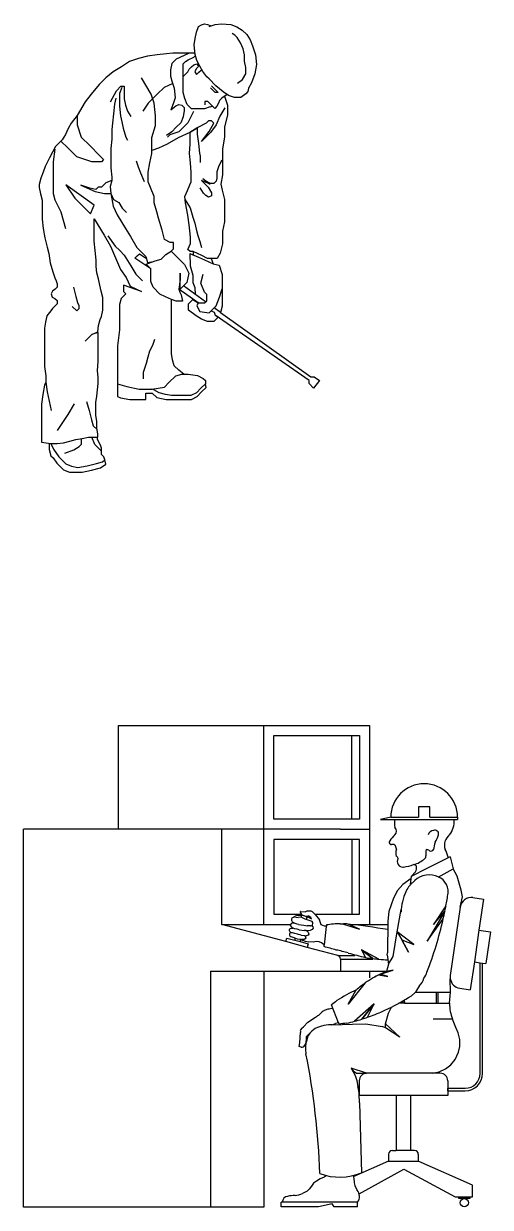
# Model space of a CAD drawing. Header units: millimetres. Extents: x 1863 to 12650, y 1010 to 8049.
# Drawn here: x 1998 to 3585, y 1010 to 5031 of the extents above; entities that cross this region are included whole.
import ezdxf

# ---------------------------------------------------------------- set-up
doc = ezdxf.new("R2010")
doc.units = ezdxf.units.MM

msp = doc.modelspace()

# ---------------------------------------------------------------- linework, layer by layer
at = {"color": 18, "true_color": 0x000000}
for p, q in [((2592.8, 5022.2), (2602.1, 5027.6)), ((2602.1, 5027.6), (2612.5, 5030.4)), ((2612.5, 5030.4), (2623.1, 5028.3)), ((2623.1, 5028.3), (2636, 5023.7)), ((2628.4, 5021.3), (2649, 5028)), ((2649, 5028), (2670.3, 5031.3)), ((2670.3, 5031.3), (2702.6, 5028.6)), ((2702.6, 5028.6), (2722.7, 5020.7)), ((2580.6, 4980.8), (2585.4, 5001.9)), ((2585.4, 5001.9), (2592.8, 5022.2)), ((2716.4, 4992.1), (2707.1, 4997.6)), ((2724.1, 4984.5), (2716.4, 4992.1)), ((2722.7, 5020.7), (2741.3, 5009.7)), ((2741.3, 5009.7), (2756.6, 4994.4)), ((2756.6, 4994.4), (2767.8, 4976)), ((2578.1, 4959.4), (2580.6, 4980.8)), ((2581.4, 4927.1), (2578.1, 4959.4)), ((2729.9, 4975.4), (2724.1, 4984.5)), ((2734.9, 4965.8), (2729.9, 4975.4)), ((2743.8, 4946.1), (2734.9, 4965.8)), ((2767.8, 4976), (2775.8, 4955.9)), ((2775.8, 4955.9), (2785.7, 4925.1)), ((2388.2, 4913.1), (2357.6, 4902.4)), ((2419.6, 4921.1), (2388.2, 4913.1)), ((2451.6, 4925.9), (2419.6, 4921.1)), ((2483.9, 4929), (2451.6, 4925.9)), ((2505.4, 4931.2), (2483.9, 4929)), ((2517.6, 4911.4), (2502.3, 4896.1)), ((2537.8, 4931.2), (2505.4, 4931.2)), ((2517.6, 4911.4), (2559.4, 4931.2)), ((2559.4, 4931.2), (2537.8, 4931.2)), ((2548.1, 4902.8), (2557.5, 4908)), ((2557.5, 4908), (2576.9, 4917.7)), ((2581, 4931.2), (2559.4, 4931.2)), ((2576.9, 4917.7), (2582.4, 4923.2)), ((2586.9, 4906.3), (2581.4, 4927.1)), ((2749, 4925.2), (2743.8, 4946.1)), ((2749, 4903.6), (2749, 4925.2)), ((2785.7, 4925.1), (2789.6, 4892.9)), ((2302.8, 4867.8), (2277.3, 4847.8)), ((2330.2, 4885.1), (2302.8, 4867.8)), ((2357.6, 4902.4), (2330.2, 4885.1)), ((2502.3, 4896.1), (2497.5, 4875)), ((2497.5, 4875), (2497.5, 4853.4)), ((2540.5, 4895.1), (2548.1, 4902.8)), ((2540.5, 4884.3), (2540.5, 4895.1)), ((2540.5, 4873.5), (2540.5, 4884.3)), ((2540.5, 4851.9), (2540.5, 4873.5)), ((2540.5, 4851.9), (2555.7, 4867.2)), ((2555.7, 4867.2), (2561.2, 4876.5)), ((2561.2, 4876.5), (2568.8, 4884.2)), ((2568.8, 4884.2), (2576.4, 4891.8)), ((2576.4, 4891.8), (2586.9, 4894.4)), ((2585, 4877.7), (2580.4, 4867.9)), ((2580.4, 4867.9), (2585.8, 4858.5)), ((2592.6, 4885.3), (2585, 4877.7)), ((2596.4, 4886.9), (2586.9, 4906.3)), ((2586.9, 4894.4), (2592.6, 4885.3)), ((2593.5, 4866.2), (2601.1, 4873.8)), ((2607.7, 4868.4), (2596.4, 4886.9)), ((2601.1, 4873.8), (2604.4, 4873.8)), ((2620.6, 4851.1), (2607.7, 4868.4)), ((2752.8, 4882.3), (2749, 4903.6)), ((2752.8, 4860.7), (2752.8, 4882.3)), ((2789.6, 4892.9), (2784.1, 4861)), ((2277.3, 4847.8), (2254.4, 4824.8)), ((2431.8, 4791.9), (2398.5, 4847.5)), ((2504.9, 4827.7), (2475.2, 4814.6)), ((2497.5, 4853.4), (2502.8, 4832.5)), ((2502.8, 4832.5), (2509.5, 4812)), ((2540.5, 4841.1), (2540.5, 4851.9)), ((2540.5, 4819.5), (2540.5, 4841.1)), ((2585.8, 4858.5), (2593.5, 4866.2)), ((2628.3, 4843.5), (2620.6, 4851.1)), ((2651.2, 4820.6), (2628.3, 4843.5)), ((2724.9, 4828.9), (2742.1, 4841.9)), ((2742.1, 4841.9), (2752.8, 4860.7)), ((2773, 4830.5), (2762.1, 4811.9)), ((2784.1, 4861), (2773, 4830.5)), ((2227.1, 4791.4), (2207.4, 4765.6)), ((2254.4, 4824.8), (2227.1, 4791.4)), ((2292.7, 4765.5), (2313.2, 4803.6)), ((2313.2, 4803.6), (2328.4, 4818.8)), ((2331.5, 4814.1), (2323.7, 4794)), ((2323.7, 4794), (2323.7, 4772.4)), ((2328.4, 4818.8), (2339.2, 4818.8)), ((2339.2, 4818.8), (2339.2, 4797.2)), ((2339.2, 4797.2), (2339.2, 4775.6)), ((2452.3, 4791.7), (2429.4, 4768.8)), ((2441.9, 4761.1), (2431.8, 4791.9)), ((2475.2, 4814.6), (2452.3, 4791.7)), ((2509.5, 4812), (2512.6, 4779.7)), ((2540.5, 4797.9), (2540.5, 4819.5)), ((2546, 4777), (2540.5, 4797.9)), ((2648.7, 4797.7), (2633.4, 4813)), ((2636.6, 4820.6), (2659.5, 4797.7)), ((2659.5, 4797.7), (2648.7, 4797.7)), ((2676.2, 4800), (2651.2, 4820.6)), ((2689.4, 4790.9), (2671.8, 4778.5)), ((2694, 4787.8), (2676.2, 4800)), ((2714.3, 4780.3), (2694, 4787.8)), ((2752.9, 4793.5), (2735.9, 4780.3)), ((2760.6, 4801.2), (2752.9, 4793.5)), ((2762.1, 4811.9), (2760.6, 4801.2)), ((2207.4, 4765.6), (2179.4, 4719.5)), ((2307, 4757.4), (2303.2, 4725.2)), ((2311.4, 4778.5), (2307, 4757.4)), ((2323.7, 4772.4), (2323.7, 4750.8)), ((2323.7, 4750.8), (2327.5, 4718.6)), ((2339.2, 4775.6), (2344.6, 4754.7)), ((2344.6, 4754.7), (2351, 4734.1)), ((2421.8, 4761.1), (2403.4, 4734.4)), ((2429.4, 4768.8), (2421.8, 4761.1)), ((2446.8, 4718.2), (2441.9, 4761.1)), ((2505.9, 4759.3), (2498.2, 4739.1)), ((2498.2, 4739.1), (2515.8, 4751.7)), ((2510.1, 4769.2), (2505.9, 4759.3)), ((2512.6, 4779.7), (2510.1, 4769.2)), ((2515.8, 4751.7), (2525.4, 4756.7)), ((2525.4, 4756.7), (2535.9, 4754.4)), ((2535.9, 4754.4), (2543.5, 4746.7)), ((2543.5, 4746.7), (2543.5, 4735.9)), ((2553.9, 4756.9), (2546, 4777)), ((2561.5, 4749.3), (2553.9, 4756.9)), ((2569.1, 4741.7), (2561.5, 4749.3)), ((2632.6, 4749.2), (2612.3, 4741.7)), ((2624.7, 4766.4), (2613.9, 4766.4)), ((2613.9, 4766.4), (2613.9, 4755.6)), ((2632.4, 4758.8), (2624.7, 4766.4)), ((2640, 4751.2), (2632.4, 4758.8)), ((2632.6, 4749.2), (2640, 4751.2)), ((2647.6, 4743.5), (2640, 4751.2)), ((2655.3, 4751.2), (2647.6, 4743.5)), ((2660, 4760.9), (2655.3, 4751.2)), ((2664.2, 4770.8), (2660, 4760.9)), ((2671.8, 4778.5), (2664.2, 4770.8)), ((2680.6, 4784.7), (2690.9, 4754)), ((2690.9, 4754), (2690.9, 4721.6)), ((2735.9, 4780.3), (2714.3, 4780.3)), ((2179.4, 4719.5), (2159.9, 4693.6)), ((2179.4, 4719.5), (2179.4, 4687.1)), ((2303.2, 4725.2), (2300.1, 4692.9)), ((2327.5, 4718.6), (2331.3, 4697.4)), ((2351, 4734.1), (2356.4, 4724.8)), ((2356.4, 4724.8), (2362.1, 4715.6)), ((2446.8, 4685.8), (2446.8, 4718.2)), ((2540, 4714.6), (2531.8, 4694.6)), ((2543.5, 4735.9), (2540, 4714.6)), ((2575.4, 4733.3), (2556.3, 4694.5)), ((2590.7, 4741.7), (2569.1, 4741.7)), ((2612.3, 4741.7), (2590.7, 4741.7)), ((2664.5, 4717.6), (2652.7, 4687.5)), ((2681.7, 4745.1), (2664.5, 4717.6)), ((2690.9, 4721.6), (2680.3, 4679.7)), ((2149.6, 4674.6), (2140, 4655.3)), ((2159.9, 4693.6), (2149.6, 4674.6)), ((2179.4, 4687.1), (2193.3, 4646.2)), ((2300.1, 4692.9), (2297.7, 4671.5)), ((2297.7, 4671.5), (2297.7, 4639.1)), ((2331.3, 4697.4), (2336.7, 4676.4)), ((2336.7, 4676.4), (2345.2, 4645.2)), ((2434.1, 4644.5), (2446.8, 4685.8)), ((2516.6, 4679.3), (2501.3, 4664.1)), ((2531.8, 4694.6), (2516.6, 4679.3)), ((2541, 4679.2), (2525.7, 4664)), ((2556.3, 4694.5), (2541, 4679.2)), ((2589.6, 4678.9), (2562.4, 4661.4)), ((2564.5, 4662.8), (2587.4, 4677.4)), ((2587.4, 4677.4), (2587.4, 4655.8)), ((2618.4, 4693.8), (2589.6, 4678.9)), ((2603.1, 4630.7), (2628.8, 4665.4)), ((2626, 4701.4), (2618.4, 4693.8)), ((2636.8, 4701.4), (2626, 4701.4)), ((2628.8, 4665.4), (2644.5, 4693.8)), ((2652.7, 4687.5), (2633.6, 4661.3)), ((2644.5, 4693.8), (2636.8, 4701.4)), ((2680.3, 4679.7), (2680.3, 4647.3)), ((2128.9, 4636.8), (2106, 4613.9)), ((2147.7, 4609.4), (2124.6, 4632.5)), ((2140, 4655.3), (2128.9, 4636.8)), ((2193.3, 4646.2), (2223.9, 4615.7)), ((2297.7, 4639.1), (2294.6, 4606.8)), ((2345.2, 4645.2), (2351, 4636)), ((2434.1, 4590.5), (2434.1, 4644.5)), ((2501.3, 4664.1), (2483.9, 4651.2)), ((2523.2, 4643.1), (2485.4, 4622.3)), ((2495.2, 4653.1), (2487.6, 4645.5)), ((2525.7, 4664), (2495.2, 4653.1)), ((2562.4, 4661.4), (2523.2, 4643.1)), ((2564.5, 4644.5), (2564.5, 4662.8)), ((2564.5, 4622.9), (2564.5, 4644.5)), ((2587.4, 4655.8), (2592.7, 4623.9)), ((2633.6, 4661.3), (2603.1, 4630.7)), ((2680.3, 4647.3), (2674.4, 4604.5)), ((2096.4, 4594.5), (2086.2, 4575.4)), ((2106, 4613.9), (2096.4, 4594.5)), ((2103.8, 4604.7), (2097.8, 4561.9)), ((2178.3, 4578.8), (2147.7, 4609.4)), ((2223.9, 4615.7), (2254.4, 4585.1)), ((2254.4, 4585.1), (2269.7, 4569.8)), ((2294.6, 4606.8), (2294.6, 4585.2)), ((2294.6, 4585.2), (2294.6, 4563.6)), ((2427.3, 4558.8), (2434.1, 4590.5)), ((2456.3, 4608), (2434.1, 4600.3)), ((2485.4, 4622.3), (2456.3, 4608)), ((2561.3, 4590.7), (2564.5, 4622.9)), ((2565, 4558.5), (2561.3, 4590.7)), ((2592.7, 4623.9), (2595.7, 4591.6)), ((2595.7, 4591.6), (2597.9, 4581)), ((2674.4, 4604.5), (2674.4, 4582.9)), ((2071.7, 4546.5), (2064, 4526.3)), ((2086.2, 4575.4), (2071.7, 4546.5)), ((2097.8, 4561.9), (2097.8, 4518.7)), ((2229.7, 4562.2), (2178.3, 4578.8)), ((2262.1, 4562.2), (2229.7, 4562.2)), ((2269.7, 4569.8), (2262.1, 4562.2)), ((2294.6, 4563.6), (2294.6, 4542)), ((2380.1, 4565.5), (2387.5, 4545.2)), ((2387.5, 4545.2), (2395.2, 4525)), ((2421.6, 4526.9), (2427.3, 4558.8)), ((2567.6, 4526.2), (2565, 4558.5)), ((2597.9, 4581), (2597.9, 4559.4)), ((2662, 4548.5), (2655.2, 4528)), ((2671.8, 4567.8), (2662, 4548.5)), ((2674.4, 4582.9), (2674.4, 4550.5)), ((2674.4, 4550.5), (2674.4, 4518.1)), ((2056.8, 4505.9), (2051.3, 4485.1)), ((2064, 4526.3), (2056.8, 4505.9)), ((2097.8, 4518.7), (2097.8, 4486.3)), ((2294.6, 4542), (2297.6, 4509.8)), ((2297.6, 4509.8), (2297.6, 4499)), ((2395.2, 4525), (2407.7, 4495.1)), ((2421.6, 4494.5), (2421.6, 4526.9)), ((2567.6, 4515.4), (2567.6, 4526.2)), ((2567.6, 4493.8), (2567.6, 4515.4)), ((2614.2, 4498.1), (2606.6, 4505.8)), ((2606.6, 4505.8), (2631.9, 4485.6)), ((2655.2, 4506.4), (2652, 4496.1)), ((2655.2, 4528), (2655.2, 4506.4)), ((2674.4, 4518.1), (2668.1, 4486.3)), ((2051.3, 4485.1), (2051.3, 4474.3)), ((2051.3, 4474.3), (2054.9, 4453)), ((2097.8, 4486.3), (2097.8, 4453.9)), ((2237.9, 4414.3), (2141.3, 4483.4)), ((2141.3, 4483.4), (2171.9, 4438.9)), ((2222.9, 4472.9), (2192.1, 4482.9)), ((2192.1, 4482.9), (2241.4, 4460.9)), ((2243.9, 4467.8), (2222.9, 4472.9)), ((2251.6, 4475.5), (2243.9, 4467.8)), ((2262.4, 4475.5), (2251.6, 4475.5)), ((2277.6, 4490.7), (2262.4, 4475.5)), ((2297.6, 4499), (2277.6, 4490.7)), ((2297.6, 4499), (2292.5, 4478)), ((2292.5, 4478), (2294.6, 4453.8)), ((2429.8, 4474.5), (2421.6, 4494.5)), ((2441.2, 4444.2), (2429.8, 4474.5)), ((2545.7, 4444.5), (2554.5, 4464.2)), ((2554.5, 4464.2), (2562.8, 4484.2)), ((2562.8, 4484.2), (2567.6, 4493.8)), ((2609.5, 4455.6), (2597.8, 4473.7)), ((2631.9, 4485.6), (2602.2, 4498.6)), ((2602.2, 4498.6), (2625.1, 4475.7)), ((2633.5, 4488.5), (2614.2, 4498.1)), ((2625.1, 4475.7), (2636.1, 4457.1)), ((2644.3, 4488.5), (2633.5, 4488.5)), ((2652, 4496.1), (2644.3, 4488.5)), ((2668.1, 4486.3), (2673, 4465.3)), ((2673, 4465.3), (2680.9, 4433.9)), ((2054.9, 4453), (2060.6, 4432.1)), ((2060.6, 4432.1), (2060.6, 4410.5)), ((2097.8, 4453.9), (2104.1, 4433.3)), ((2104.1, 4433.3), (2124.5, 4392)), ((2171.9, 4438.9), (2194.9, 4416)), ((2241.4, 4460.9), (2273, 4453.8)), ((2273, 4453.8), (2294.6, 4453.8)), ((2294.6, 4453.8), (2303.1, 4433.9)), ((2294.6, 4453.8), (2302.6, 4411.4)), ((2303.1, 4433.9), (2322.1, 4423.7)), ((2441.2, 4422.6), (2441.2, 4444.2)), ((2548.7, 4423.1), (2545.7, 4444.5)), ((2547.3, 4433.3), (2564.2, 4405.6)), ((2617.2, 4448), (2609.5, 4455.6)), ((2626.2, 4442), (2617.2, 4448)), ((2636.1, 4446.3), (2626.2, 4442)), ((2636.1, 4457.1), (2636.1, 4446.3)), ((2680.9, 4433.9), (2680.9, 4401.5)), ((2060.6, 4410.5), (2060.6, 4388.9)), ((2060.6, 4388.9), (2060.6, 4367.3)), ((2124.5, 4392), (2140.1, 4335.1)), ((2194.9, 4416), (2225.4, 4385.5)), ((2225.4, 4385.5), (2237.9, 4414.3)), ((2302.6, 4411.4), (2316.3, 4382)), ((2322.1, 4423.7), (2332.8, 4404.9)), ((2332.8, 4404.9), (2348.1, 4389.7)), ((2450.9, 4391.7), (2441.2, 4422.6)), ((2456.7, 4370.9), (2450.9, 4391.7)), ((2556.5, 4380.6), (2548.7, 4423.1)), ((2564.2, 4405.6), (2572.9, 4374.4)), ((2680.9, 4401.5), (2680.9, 4358.3)), ((2060.6, 4367.3), (2064, 4335.1)), ((2237.9, 4313.9), (2237.9, 4367.9)), ((2237.9, 4367.9), (2272, 4312.8)), ((2316.3, 4382), (2343.9, 4335.6)), ((2468.5, 4329.3), (2456.7, 4370.9)), ((2560.3, 4348.4), (2556.5, 4380.6)), ((2563, 4327), (2560.3, 4348.4)), ((2572.9, 4374.4), (2579.4, 4353.8)), ((2579.4, 4353.8), (2584.8, 4332.9)), ((2680.9, 4358.3), (2674.2, 4326.6)), ((2064, 4335.1), (2070.5, 4303.4)), ((2070.5, 4303.4), (2078.5, 4272)), ((2237.9, 4292.3), (2237.9, 4313.9)), ((2272, 4312.8), (2293.4, 4275.3)), ((2284.1, 4310.8), (2309.4, 4275.8)), ((2343.9, 4335.6), (2361.6, 4308.4)), ((2361.6, 4308.4), (2382.8, 4270.8)), ((2477.4, 4298.2), (2468.5, 4329.3)), ((2565.3, 4305.5), (2563, 4327)), ((2565.3, 4283.9), (2565.3, 4305.5)), ((2584.8, 4332.9), (2590.7, 4312.1)), ((2590.7, 4312.1), (2596.4, 4291.2)), ((2674.2, 4326.6), (2674.2, 4283.4)), ((2078.5, 4272), (2083.2, 4250.9)), ((2241.1, 4260.1), (2237.9, 4292.3)), ((2293.4, 4275.3), (2310.2, 4235.5)), ((2309.4, 4275.8), (2324.6, 4260.5)), ((2382.8, 4270.8), (2413.3, 4240.2)), ((2496.2, 4287.7), (2477.4, 4298.2)), ((2507, 4287.7), (2496.2, 4287.7)), ((2499.4, 4258.4), (2507, 4266.1)), ((2507, 4266.1), (2507, 4287.7)), ((2556.2, 4264.3), (2565.3, 4283.9)), ((2563.8, 4256.7), (2556.2, 4264.3)), ((2596.4, 4291.2), (2602.9, 4270.6)), ((2674.2, 4283.4), (2665.9, 4252)), ((2083.2, 4250.9), (2088.7, 4219)), ((2244, 4227.8), (2241.1, 4260.1)), ((2244, 4206.2), (2244, 4227.8)), ((2310.2, 4235.5), (2327.7, 4196)), ((2324.6, 4260.5), (2339.9, 4245.2)), ((2339.9, 4245.2), (2362.4, 4208.3)), ((2376.1, 4234.5), (2383.7, 4242.2)), ((2430.1, 4198.7), (2376.1, 4234.5)), ((2383.7, 4242.2), (2391.4, 4249.8)), ((2391.4, 4249.8), (2415.2, 4233.7)), ((2413.3, 4240.2), (2419.2, 4219.5)), ((2414.8, 4214), (2445.1, 4225.4)), ((2419.2, 4219.5), (2439.4, 4223.2)), ((2445.1, 4225.4), (2465.8, 4231.7)), ((2465.8, 4231.7), (2481.1, 4246.9)), ((2481.1, 4246.9), (2499.4, 4258.4)), ((2499.4, 4258.4), (2514.7, 4243.1)), ((2514.7, 4243.1), (2529.9, 4227.9)), ((2529.9, 4227.9), (2545.2, 4212.6)), ((2563, 4250.7), (2592.7, 4237.7)), ((2563, 4250.7), (2564.2, 4208.7)), ((2574.6, 4256.7), (2563.8, 4256.7)), ((2604.1, 4243.2), (2574.6, 4256.7)), ((2574.6, 4256.7), (2574.7, 4245.6)), ((2592.7, 4237.7), (2612.3, 4228.8)), ((2623.1, 4233.1), (2604.1, 4243.2)), ((2612.3, 4228.8), (2641.9, 4215.7)), ((2655.5, 4233.1), (2623.1, 4233.1)), ((2635.1, 4233.1), (2641.9, 4215.7)), ((2665.9, 4252), (2655.5, 4233.1)), ((2088.7, 4219), (2096.9, 4187.6)), ((2096.9, 4187.6), (2104.2, 4167.3)), ((2246.9, 4184.8), (2244, 4206.2)), ((2252.9, 4164.1), (2246.9, 4184.8)), ((2327.7, 4196), (2346, 4169.3)), ((2362.4, 4208.3), (2379, 4180.5)), ((2422.5, 4206.3), (2414.8, 4214)), ((2430.1, 4198.7), (2422.5, 4206.3)), ((2430.1, 4177.1), (2430.1, 4198.7)), ((2530, 4172.5), (2530, 4183.3)), ((2530, 4183.3), (2530, 4161.7)), ((2545.2, 4212.6), (2560.1, 4183.8)), ((2560.1, 4183.8), (2552.9, 4152.2)), ((2564.2, 4208.7), (2572.9, 4177.1)), ((2641.9, 4215.7), (2662.9, 4210.3)), ((2662.9, 4210.3), (2672.4, 4179.4)), ((2104.2, 4167.3), (2108.4, 4157.3)), ((2108.4, 4157.3), (2112.3, 4147.3)), ((2112.3, 4147.3), (2112.3, 4136.5)), ((2256.7, 4142.8), (2252.9, 4164.1)), ((2261.9, 4121.9), (2256.7, 4142.8)), ((2399, 4121.7), (2337.7, 4142.6)), ((2337.7, 4142.6), (2337.7, 4121)), ((2346, 4169.3), (2359.9, 4140)), ((2379, 4180.5), (2401.9, 4157.6)), ((2430.1, 4155.5), (2430.1, 4177.1)), ((2438.4, 4135.6), (2430.1, 4155.5)), ((2530, 4161.7), (2525.1, 4129.7)), ((2530, 4150.9), (2530, 4172.5)), ((2530, 4129.3), (2530, 4150.9)), ((2552.9, 4152.2), (2537.6, 4137)), ((2572.9, 4177.1), (2573.4, 4152.1)), ((2573.4, 4152.1), (2579.6, 4135.2)), ((2600.4, 4149.2), (2608, 4180.7)), ((2612.9, 4119.4), (2600.4, 4149.2)), ((2672.4, 4179.4), (2672.4, 4147)), ((2672.4, 4147), (2672.4, 4103.8)), ((2095.6, 4122.9), (2091.4, 4113)), ((2091.4, 4113), (2094.4, 4102.6)), ((2094.4, 4102.6), (2104.1, 4097.8)), ((2104.6, 4128.8), (2095.6, 4122.9)), ((2112.3, 4136.5), (2104.6, 4128.8)), ((2167.8, 4135.6), (2175, 4104.1)), ((2175, 4104.1), (2181.4, 4083.4)), ((2266.7, 4100.8), (2261.9, 4121.9)), ((2345.3, 4113.3), (2330, 4098.1)), ((2337.7, 4121), (2345.3, 4113.3)), ((2359.9, 4140), (2399, 4121.7)), ((2461.3, 4112.6), (2438.4, 4135.6)), ((2480.8, 4103.3), (2461.3, 4112.6)), ((2500.5, 4094.4), (2480.8, 4103.3)), ((2525.1, 4129.7), (2529.1, 4119.6)), ((2591.3, 4082.5), (2525.1, 4129.7)), ((2529.1, 4119.6), (2533.1, 4109.6)), ((2537.6, 4137), (2530, 4129.3)), ((2533.1, 4109.6), (2537.9, 4088.5)), ((2616.1, 4085.7), (2541, 4140.4)), ((2579.6, 4135.2), (2581.4, 4111)), ((2620.5, 4111.7), (2612.9, 4119.4)), ((2620.5, 4090.1), (2620.5, 4111.7)), ((2652.1, 4072.3), (2663.8, 4102.5)), ((2663.8, 4102.5), (2672.4, 4130.8)), ((2672.4, 4103.8), (2672.4, 4071.4)), ((2096.5, 4064.1), (2090, 4055.5)), ((2104.1, 4071.8), (2096.5, 4064.1)), ((2104.1, 4097.8), (2111.8, 4090.2)), ((2111.8, 4079.4), (2104.1, 4071.8)), ((2111.8, 4090.2), (2111.8, 4079.4)), ((2178.4, 4055.2), (2163.2, 4070.5)), ((2186.1, 4062.9), (2178.4, 4055.2)), ((2181.4, 4083.4), (2186.1, 4073.7)), ((2186.1, 4073.7), (2186.1, 4062.9)), ((2266.7, 4068.4), (2266.7, 4100.8)), ((2266.7, 4057.6), (2266.7, 4068.4)), ((2330, 4098.1), (2324.4, 4077.2)), ((2324.4, 4077.2), (2324.4, 4034)), ((2500.5, 4062), (2500.5, 4094.4)), ((2516.3, 4088.5), (2500.5, 4094.4)), ((2500.5, 4029.6), (2500.5, 4062)), ((2537.9, 4088.5), (2516.3, 4088.5)), ((2558.2, 4079.3), (2573.4, 4094.6)), ((2558.2, 4057.7), (2558.2, 4079.3)), ((2573.4, 4094.6), (2591.3, 4082.5)), ((2591.3, 4082.5), (2586.8, 4072.7)), ((2586.8, 4072.7), (2597.1, 4053.7)), ((2591.3, 4082.5), (2612.9, 4082.5)), ((2612.9, 4082.5), (2620.5, 4090.1)), ((2629.2, 4049.4), (2652.1, 4072.3)), ((2666.9, 4050.5), (2645.2, 4065.3)), ((2672.4, 4071.4), (2666.9, 4050.5)), ((2076.6, 4038.5), (2071.9, 4017.5)), ((2090, 4055.5), (2076.6, 4038.5)), ((2252.9, 4005.5), (2258.5, 4026.4)), ((2258.5, 4026.4), (2262.5, 4036.4)), ((2262.5, 4036.4), (2266.7, 4057.6)), ((2324.4, 4034), (2324.4, 3990.8)), ((2500.5, 4008), (2500.5, 4029.6)), ((2584.1, 4038.3), (2558.2, 4057.7)), ((2602.8, 4027.4), (2584.1, 4038.3)), ((2597.1, 4053.7), (2629.2, 4049.4)), ((2622.6, 4019), (2602.8, 4027.4)), ((2635.2, 4055.4), (2645.2, 4051.4)), ((2659.5, 4034.3), (2644.2, 4019)), ((2645.2, 4051.4), (2649.2, 4041.4)), ((2968.2, 3819.1), (2649.2, 4041.4)), ((2649.2, 4041.4), (2659.5, 4034.3)), ((2666.9, 4050.5), (2974.7, 3831)), ((2071.9, 4017.5), (2068.4, 3996.2)), ((2068.4, 3996.2), (2068.4, 3974.6)), ((2230.2, 3975.7), (2250.1, 3984.1)), ((2251, 3981.5), (2230.2, 3975.7)), ((2250.1, 3984.1), (2252.9, 4005.5)), ((2251, 3949.1), (2251, 3981.5)), ((2324.4, 3990.8), (2317.6, 3937.2)), ((2500.5, 3986.4), (2500.5, 4008)), ((2500.5, 3954), (2500.5, 3986.4)), ((2644.2, 4019), (2622.6, 4019)), ((2068.4, 3974.6), (2068.4, 3953)), ((2068.4, 3953), (2068.4, 3909.8)), ((2222.6, 3968), (2207.3, 3952.8)), ((2230.2, 3975.7), (2222.6, 3968)), ((2251, 3916.7), (2251, 3949.1)), ((2442.5, 3958.4), (2435.5, 3938)), ((2500.5, 3932.4), (2500.5, 3954)), ((2068.4, 3909.8), (2068.4, 3888.2)), ((2251, 3884.3), (2251, 3916.7)), ((2317.6, 3937.2), (2317.6, 3894)), ((2425.5, 3918.8), (2419.7, 3898)), ((2435.5, 3938), (2425.5, 3918.8)), ((2500.5, 3910.8), (2500.5, 3932.4)), ((2504.4, 3889.6), (2500.5, 3910.8)), ((2068.4, 3888.2), (2068.4, 3866.6)), ((2068.4, 3866.6), (2072.9, 3834.5)), ((2248.5, 3852), (2251, 3884.3)), ((2317.6, 3894), (2317.6, 3861.6)), ((2317.6, 3861.6), (2317.6, 3829.2)), ((2414.5, 3877), (2404.7, 3846.2)), ((2419.7, 3898), (2414.5, 3877)), ((2510.2, 3868.8), (2504.4, 3889.6)), ((2525.5, 3853.5), (2510.2, 3868.8)), ((2072.9, 3834.5), (2072.9, 3812.9)), ((2250.8, 3830.5), (2248.5, 3852)), ((2250.8, 3808.9), (2250.8, 3830.5)), ((2317.6, 3829.2), (2317.6, 3807.6)), ((2404.7, 3846.2), (2404.7, 3835.4)), ((2404.7, 3835.4), (2404.7, 3824.6)), ((2492.1, 3811.7), (2515, 3834.6)), ((2515, 3834.6), (2535.7, 3840.9)), ((2543, 3840.9), (2525.5, 3853.5)), ((2535.7, 3840.9), (2557.3, 3840.9)), ((2557.3, 3840.9), (2589.3, 3836.3)), ((2589.3, 3836.3), (2608.4, 3826.1)), ((2608.4, 3826.1), (2616, 3818.5)), ((2974.7, 3831), (2985.5, 3831)), ((2985.5, 3831), (3003.3, 3818.8)), ((2068.6, 3803), (2063.5, 3771)), ((2072.9, 3812.9), (2068.6, 3803)), ((2072.9, 3812.9), (2078, 3780.9)), ((2078, 3780.9), (2084.5, 3749.1)), ((2246.8, 3765.9), (2248.8, 3787.4)), ((2248.8, 3787.4), (2250.8, 3808.9)), ((2317.6, 3807.6), (2348.9, 3799.1)), ((2317.6, 3807.6), (2317.6, 3786)), ((2317.6, 3786), (2317.6, 3764.4)), ((2348.9, 3799.1), (2391, 3789.4)), ((2391, 3789.4), (2434.2, 3789.4)), ((2434.2, 3789.4), (2476.8, 3796.4)), ((2440.4, 3787.7), (2434.2, 3789.4)), ((2458.9, 3776.6), (2440.4, 3787.7)), ((2476.8, 3796.4), (2492.1, 3811.7)), ((2600.7, 3792.4), (2585.5, 3777.1)), ((2616, 3807.7), (2600.7, 3792.4)), ((2603.1, 3779.9), (2618.4, 3795.2)), ((2616, 3818.5), (2616, 3807.7)), ((2618.4, 3795.2), (2616, 3807.7)), ((2968.2, 3808.3), (2968.2, 3819.1)), ((2983.5, 3793.1), (2968.2, 3808.3)), ((3003.3, 3818.8), (2983.5, 3793.1)), ((2063.5, 3771), (2058.5, 3739)), ((2084.5, 3749.1), (2091.3, 3717.4)), ((2170.2, 3740.2), (2147.8, 3703.2)), ((2211.5, 3748), (2220.7, 3716.9)), ((2243.4, 3744.5), (2246.8, 3765.9)), ((2243.4, 3701.3), (2243.4, 3744.5)), ((2317.6, 3764.4), (2327.7, 3760.5)), ((2327.7, 3760.5), (2359.5, 3754.3)), ((2359.5, 3754.3), (2391.9, 3754.3)), ((2391.9, 3754.3), (2413.5, 3754.3)), ((2413.5, 3754.3), (2413.5, 3775.9)), ((2413.5, 3775.9), (2435.1, 3775.9)), ((2435.1, 3775.9), (2450.4, 3760.7)), ((2450.4, 3760.7), (2482.2, 3754.8)), ((2479.8, 3771.1), (2458.9, 3776.6)), ((2501.2, 3767.8), (2479.8, 3771.1)), ((2482.2, 3754.8), (2503.8, 3754.8)), ((2544.4, 3767.8), (2501.2, 3767.8)), ((2503.8, 3754.8), (2536.2, 3754.8)), ((2536.2, 3754.8), (2568.6, 3754.8)), ((2566, 3767.8), (2544.4, 3767.8)), ((2585.5, 3777.1), (2566, 3767.8)), ((2568.6, 3754.8), (2587.9, 3764.6)), ((2587.9, 3764.6), (2603.1, 3779.9)), ((2058.5, 3739), (2058.5, 3706.6)), ((2058.5, 3706.6), (2058.5, 3674.2)), ((2147.8, 3703.2), (2130.4, 3675.9)), ((2220.7, 3716.9), (2229, 3685.6)), ((2246.4, 3680), (2243.4, 3701.3)), ((2058.5, 3674.2), (2058.5, 3652.6)), ((2130.4, 3675.9), (2112.4, 3648.9)), ((2229, 3685.6), (2234.7, 3664.8)), ((2234.7, 3664.8), (2247.6, 3651.9)), ((2246.4, 3658.4), (2246.4, 3680)), ((2058.5, 3652.6), (2058.5, 3609.4)), ((2175.7, 3618), (2196.8, 3622.3)), ((2194.7, 3613.1), (2194.7, 3621.8)), ((2196.8, 3622.3), (2218, 3626.3)), ((2218, 3626.3), (2239.6, 3626.3)), ((2239.8, 3601.4), (2230.1, 3626.3)), ((2239.6, 3626.3), (2250.4, 3626.3)), ((2250.4, 3637.1), (2246.4, 3658.4)), ((2249.4, 3618.8), (2249.4, 3626.3)), ((2250.4, 3626.3), (2250.4, 3637.1)), ((2058.5, 3609.4), (2090.6, 3605.3)), ((2085, 3606), (2085, 3584.4)), ((2085, 3584.4), (2090.6, 3563.5)), ((2090.6, 3605.3), (2112.2, 3605.3)), ((2090.6, 3605.3), (2099.3, 3585.5)), ((2099.3, 3585.5), (2118.1, 3559.1)), ((2112.2, 3605.3), (2133.7, 3607.7)), ((2133.7, 3607.7), (2154.6, 3613.3)), ((2138.4, 3571.9), (2168.7, 3583.2)), ((2154.6, 3613.3), (2175.7, 3618)), ((2168.7, 3583.2), (2187.1, 3594.6)), ((2187.1, 3594.6), (2194.7, 3602.3)), ((2194.7, 3602.3), (2194.7, 3613.1)), ((2247.4, 3593.8), (2239.8, 3601.4)), ((2262.7, 3578.5), (2247.4, 3593.8)), ((2258.8, 3599.4), (2249.4, 3618.8)), ((2262.7, 3589.3), (2258.8, 3599.4)), ((2262.7, 3578.5), (2262.7, 3589.3)), ((2090.6, 3563.5), (2098.2, 3555.9)), ((2098.2, 3555.9), (2110.4, 3538.1)), ((2118.1, 3559.1), (2141, 3536.2)), ((2245.2, 3537), (2266.2, 3542.2)), ((2262.7, 3567.7), (2262.7, 3578.5)), ((2270.3, 3560), (2262.7, 3567.7)), ((2266.2, 3542.2), (2273.8, 3549.8)), ((2273.8, 3549.8), (2270.3, 3560)), ((2277.8, 3534.7), (2273.8, 3549.8)), ((2110.4, 3538.1), (2133.4, 3515.2)), ((2133.4, 3515.2), (2153.6, 3507.6)), ((2141, 3536.2), (2160.9, 3527.7)), ((2153.6, 3507.6), (2196.8, 3507.6)), ((2160.9, 3527.7), (2182, 3523.1)), ((2182, 3523.1), (2213.9, 3528.5)), ((2196.8, 3507.6), (2228.4, 3514.8)), ((2213.9, 3528.5), (2245.2, 3537)), ((2228.4, 3514.8), (2259.8, 3522.7)), ((2259.8, 3522.7), (2277.8, 3534.7)), ((2320.4, 2647.3), (3074.6, 2647.3)), ((2320.4, 2294.2), (2320.4, 2647.3)), ((2814.1, 1973.2), (2814.1, 2647.3)), ((3074.6, 2647.3), (3173.9, 2647.3)), ((3173.9, 2647.3), (3173.9, 2420.5)), ((2848.9, 2612.6), (3113.8, 2612.6)), ((2848.9, 2328.9), (2848.9, 2612.6)), ((3113.8, 2612.6), (3139.2, 2612.6)), ((3113.8, 2328.9), (3113.8, 2612.6)), ((3139.2, 2612.6), (3139.2, 2328.9)), ((3173.9, 2420.5), (3173.9, 2294.2)), ((3246.2, 2335.2), (3211.3, 2327.6)), ((3246.2, 2335.2), (3340.4, 2335.2)), ((3378.5, 2370), (3340.4, 2370)), ((3340.4, 2370), (3340.4, 2335.2)), ((3378.5, 2335.2), (3378.5, 2370)), ((3378.5, 2335.2), (3472.9, 2335.2)), ((3472.9, 2335.2), (3472.9, 2327.6)), ((2320.4, 2294.2), (1998, 2294.2)), ((1998, 1009.7), (1998, 2294.2)), ((2672.2, 2294.2), (2320.4, 2294.2)), ((3075.2, 2294.2), (2672.2, 2294.2)), ((2672.2, 1970.6), (2672.2, 2294.2)), ((3113.8, 2328.9), (2848.9, 2328.9)), ((3075.2, 2294.2), (3173.9, 2294.2)), ((3139.2, 2328.9), (3113.8, 2328.9)), ((3173.9, 2294.2), (3173.9, 1970.6)), ((3211.3, 2327.6), (3472.9, 2327.6)), ((3113.8, 2259.5), (2848.9, 2259.5)), ((2848.9, 2259.5), (2848.9, 2005.3)), ((3113.8, 2259.5), (3113.8, 2005.3)), ((3139.2, 2259.5), (3113.8, 2259.5)), ((3139.2, 2005.3), (3139.2, 2259.5)), ((3447.8, 2200.9), (3343.8, 2148.7)), ((3447.8, 2200.9), (3458.4, 2159.2)), ((3312.9, 2106), (3316, 2134.5)), ((3316, 2134.5), (3330.2, 2149.2)), ((3316, 2134.5), (3343.8, 2148.7)), ((3407.2, 2131.9), (3458.4, 2159.2)), ((3472.1, 2134.9), (3458.4, 2159.2)), ((3485.6, 2087.6), (3472.1, 2134.9)), ((3286.7, 2106.4), (3269.4, 2085.6)), ((3315.2, 2127.3), (3286.7, 2106.4)), ((3255.6, 2059.6), (3239.3, 2014.4)), ((3269.4, 2085.6), (3255.6, 2059.6)), ((3482.4, 2030), (3490.1, 2065.1)), ((3490.1, 2065.1), (3485.6, 2087.6)), ((3525.2, 2061.9), (3561.4, 2056.6)), ((3561.4, 2056.6), (3546, 1951.4)), ((2938.5, 2014.9), (2938.8, 2014.9)), ((2938.8, 2014.9), (2938.5, 2014.9)), ((2939.3, 2011.3), (2938.8, 2014.9)), ((2938.8, 2014.9), (2956.3, 2014)), ((2960.4, 2015.5), (2956.3, 2014)), ((2964.9, 2016.4), (2960.4, 2015.5)), ((2970, 2016.2), (2964.9, 2016.4)), ((2975.5, 2016), (2970, 2016.2)), ((2979.5, 2013.4), (2975.5, 2016)), ((2983.7, 2010.4), (2979.5, 2013.4)), ((3239.3, 2014.4), (3235.7, 1982)), ((3268.2, 1945.4), (3281.4, 2021.8)), ((3430.1, 2015.7), (3370, 1913.7)), ((3433.6, 2033.9), (3391.5, 1970.2)), ((3391.5, 1970.2), (3430.1, 2015.7)), ((3482.4, 2030), (3448.4, 1797.2)), ((2672.2, 1970.6), (2906.5, 1970.6)), ((2889.4, 1912.4), (2672.2, 1970.6)), ((2848.9, 2005.3), (2941.9, 2005.3)), ((2905.5, 1967.9), (2906.9, 1971.7)), ((2906.9, 1971.7), (2908.5, 1974.6)), ((2908.5, 1974.6), (2912.5, 1976.4)), ((2909.7, 1989.3), (2911.4, 1993.4)), ((2909.8, 1984.1), (2909.7, 1989.3)), ((2912.2, 1980.1), (2909.8, 1984.1)), ((2911.4, 1993.4), (2915.4, 1995.7)), ((2914.8, 1977), (2912.2, 1980.1)), ((2912.5, 1976.4), (2916.7, 1976.1)), ((2916.7, 1976.1), (2914.8, 1977)), ((2915.4, 1995.7), (2920.6, 1998.6)), ((2920.6, 1974.2), (2916.7, 1976.1)), ((2925.6, 2000.1), (2920.6, 1998.6)), ((2927.6, 1972.1), (2920.6, 1974.2)), ((2922.5, 1995.5), (2931, 1994)), ((2933.3, 2001.1), (2925.6, 2000.1)), ((2932.5, 1970.7), (2927.6, 1972.1)), ((2940.9, 1995.1), (2931, 1994)), ((2932.5, 1970.7), (2950.3, 1967.8)), ((2939.5, 2001.4), (2933.3, 2001.1)), ((2945, 2001.2), (2939.5, 2001.4)), ((2942, 1999), (2940.9, 1995.1)), ((2943.8, 1994.2), (2940.9, 1995.1)), ((2955.6, 1988.2), (2943.8, 1994.2)), ((2958.3, 1987.3), (2955.6, 1988.2)), ((2961.9, 1998.2), (2957.2, 1998.3)), ((2960.2, 1994.1), (2958.3, 1987.3)), ((2965.6, 1985), (2958.3, 1987.3)), ((2964.5, 1999.2), (2961.9, 1998.2)), ((2961.9, 1998.2), (2976.6, 1990.4)), ((2968.3, 1998.5), (2964.5, 1999.2)), ((2979.4, 1980.6), (2965.6, 1985)), ((2970.9, 1996.8), (2968.3, 1998.5)), ((2973.9, 1993.9), (2970.9, 1996.8)), ((2976.6, 1990.4), (2973.9, 1993.9)), ((2989.5, 2005.1), (2983.7, 2010.4)), ((2989.2, 2005.3), (3113.8, 2005.3)), ((2989.5, 2005.1), (3003.9, 1987)), ((3010, 1969.1), (3003.9, 1987)), ((3079.7, 1972.5), (3085, 1972.9)), ((3085, 1972.2), (3140.2, 1955.1)), ((3140.2, 1955.1), (3101.2, 1971.6)), ((3110.4, 1970.6), (3173.9, 1970.6)), ((3113.8, 2005.3), (3139.2, 2005.3)), ((3173.9, 1970.6), (3235.7, 1970.6)), ((3235.7, 1982), (3234.7, 1874.4)), ((3370, 1913.7), (3424.4, 1989.4)), ((2902, 1938.8), (2901.4, 1936.7)), ((2901.4, 1936.7), (2901.5, 1934.5)), ((2901.5, 1951.4), (2901.8, 1953.5)), ((2901.7, 1949.2), (2901.5, 1951.4)), ((2901.5, 1934.5), (2902.9, 1932.1)), ((2902.6, 1947.1), (2901.7, 1949.2)), ((2901.8, 1953.5), (2902.6, 1955.3)), ((2903.2, 1940.8), (2902, 1938.8)), ((2902.6, 1955.3), (2904.5, 1957.5)), ((2904, 1945.3), (2902.6, 1947.1)), ((2902.9, 1932.1), (2906.7, 1929.8)), ((2904.9, 1941.9), (2903.2, 1940.8)), ((2906.3, 1943.9), (2904, 1945.3)), ((2904.5, 1957.5), (2907.4, 1958.7)), ((2906.2, 1942.8), (2904.9, 1941.9)), ((2907.9, 1964.5), (2905.5, 1967.9)), ((2909.6, 1942.5), (2906.2, 1942.8)), ((2908.6, 1942.8), (2906.3, 1943.9)), ((2907.4, 1958.7), (2913.4, 1958)), ((2909.9, 1960.8), (2907.9, 1964.5)), ((2909.6, 1942.5), (2908.6, 1942.8)), ((2912.1, 1941.9), (2909.6, 1942.5)), ((2913.4, 1958), (2909.9, 1960.8)), ((2916.2, 1940.9), (2912.1, 1941.9)), ((2919.5, 1956.1), (2913.4, 1958)), ((2919.6, 1940.2), (2916.2, 1940.9)), ((2927.6, 1954.5), (2919.5, 1956.1)), ((2924.2, 1939.3), (2919.6, 1940.2)), ((2928.8, 1938.3), (2924.2, 1939.3)), ((2935.1, 1953), (2927.6, 1954.5)), ((2932.8, 1937.1), (2928.8, 1938.3)), ((2937.9, 1935.5), (2932.8, 1937.1)), ((2935.1, 1953), (2951.5, 1950.3)), ((2942, 1934.5), (2937.9, 1935.5)), ((2942, 1934.5), (2952.6, 1932.7)), ((2950.3, 1967.8), (2962.2, 1965.6)), ((2957.2, 1949.9), (2951.5, 1950.3)), ((2952.6, 1932.7), (2954.7, 1930.7)), ((2952.6, 1932.7), (2958.4, 1931.7)), ((2954.7, 1930.7), (2956.6, 1927.9)), ((2958.4, 1949.8), (2957.2, 1949.9)), ((2957.2, 1949.9), (2961.3, 1947.7)), ((2965.3, 1949.4), (2958.4, 1949.8)), ((2964.7, 1934), (2958.4, 1931.7)), ((2961.3, 1947.7), (2965.4, 1944.1)), ((2973, 1966), (2962.2, 1965.6)), ((2967.3, 1937.7), (2964.7, 1934)), ((2972.5, 1950.1), (2965.3, 1949.4)), ((2965.4, 1944.1), (2966.7, 1940.9)), ((2966.7, 1940.9), (2967.3, 1937.7)), ((2979.2, 1953.5), (2972.5, 1950.1)), ((2977.4, 1967.3), (2981.2, 1962.4)), ((2982.2, 1958.3), (2979.2, 1953.5)), ((2981.2, 1962.4), (2982.2, 1958.3)), ((3020.4, 1965.4), (3010, 1969.1)), ((3026.9, 1963.5), (3019.8, 1901.7)), ((3027.1, 1965.1), (3020.4, 1965.4)), ((3027.1, 1965.1), (3026.9, 1963.5)), ((3027.6, 1969), (3027.1, 1965.1)), ((3253.8, 1862.1), (3268.2, 1945.4)), ((3268.2, 1945.4), (3283.4, 1918)), ((3324, 1902.4), (3268.2, 1945.4)), ((3546, 1951.4), (3530.3, 1843.6)), ((3546, 1951.4), (3584.6, 1945.8)), ((3584.6, 1945.8), (3568.8, 1838)), ((2889.4, 1912.4), (2892.7, 1924.7)), ((2962.4, 1892.9), (2889.4, 1912.4)), ((2892.7, 1924.7), (2920.1, 1917.3)), ((2906.7, 1929.8), (2909.4, 1928.8)), ((2909.4, 1928.8), (2912.7, 1928)), ((2912.7, 1928), (2922, 1924.6)), ((2920.1, 1917.3), (2922, 1924.6)), ((2920.1, 1917.3), (2937.7, 1912.6)), ((2922, 1924.6), (2928.3, 1922.2)), ((2928.3, 1922.2), (2939.8, 1920.3)), ((2937.7, 1912.6), (2939.8, 1920.3)), ((2937.7, 1912.6), (2965.7, 1905.1)), ((2939.8, 1920.3), (2943.9, 1919.7)), ((2939.8, 1920.3), (2946.2, 1917.1)), ((2947.5, 1919.1), (2943.9, 1919.7)), ((2946.2, 1917.1), (2955.3, 1914.3)), ((2952.1, 1920), (2947.5, 1919.1)), ((2955.3, 1922.1), (2952.1, 1920)), ((2956.8, 1924.9), (2955.3, 1922.1)), ((2955.3, 1914.3), (2967.4, 1911.8)), ((2956.6, 1927.9), (2956.8, 1924.9)), ((2965.7, 1905.1), (2962.4, 1892.9)), ((3065.9, 1865.1), (2962.4, 1892.9)), ((2982.6, 1910.9), (2967.4, 1911.8)), ((2993.6, 1913.2), (2982.6, 1910.9)), ((3002.2, 1912.1), (2993.6, 1913.2)), ((3010.9, 1907.9), (3002.2, 1912.1)), ((3019.8, 1901.7), (3010.9, 1907.9)), ((3019.1, 1895.6), (3019.8, 1901.7)), ((3283.4, 1918), (3324, 1902.4)), ((3306.4, 1877), (3283.4, 1918)), ((3283.4, 1918), (3306.4, 1877)), ((3065.9, 1865.1), (3123.4, 1865.1)), ((3075.2, 1853), (3185.4, 1853)), ((3075.2, 1853), (3075.2, 1812.2)), ((3146.5, 1884), (3159.9, 1858.8)), ((3185.4, 1855), (3146.5, 1884)), ((3146.5, 1884), (3185.4, 1855)), ((3205.5, 1852.6), (3146.5, 1884)), ((3234.2, 1867.6), (3234.7, 1874.4)), ((3234.2, 1867.6), (3238, 1835.8)), ((3238, 1835.8), (3253.8, 1862.1)), ((2633.1, 1812.2), (2633.1, 1009.7)), ((2633.1, 1812.2), (2814.1, 1812.2)), ((2814.1, 1812.2), (3075.2, 1812.2)), ((2814.1, 1812.2), (2814.1, 1009.7)), ((3075.2, 1812.2), (3173.9, 1812.2)), ((3173.9, 1812.2), (3231.5, 1812.2)), ((3173.9, 1812.2), (3173.9, 1789.3)), ((3209.8, 1801.6), (3254.3, 1815.5)), ((3238, 1835.8), (3231.5, 1811.2)), ((3254.3, 1815.5), (3231.5, 1811.2)), ((3530.3, 1843.6), (3516.5, 1749.1)), ((3530.3, 1843.6), (3549.6, 1840.8)), ((3549.6, 1464.6), (3549.6, 1840.8)), ((3549.6, 1840.8), (3558, 1839.6)), ((3558, 1464.6), (3558, 1839.6)), ((3558, 1839.6), (3568.8, 1838)), ((3159.1, 1772), (3101, 1700.4)), ((3205.5, 1799.6), (3236.1, 1794.3)), ((3236.1, 1794.3), (3209.8, 1801.6)), ((3448.7, 1740.7), (3448.4, 1786)), ((3101, 1700.4), (3128.4, 1748.1)), ((3328, 1738.8), (3316, 1728.4)), ((3329.7, 1740.7), (3328, 1738.8)), ((3332.2, 1745.8), (3329.7, 1740.7)), ((3329.7, 1740.7), (3400.7, 1740.7)), ((3342.4, 1761.6), (3332.2, 1745.8)), ((3400.7, 1740.7), (3400.7, 1702.9)), ((3400.7, 1740.7), (3405.5, 1740.7)), ((3405.5, 1740.7), (3405.5, 1702.9)), ((3405.5, 1740.7), (3448.7, 1740.7)), ((3445.9, 1702.9), (3448.7, 1740.7)), ((3480.3, 1754.3), (3516.5, 1749.1)), ((3068.4, 1636.9), (3044.9, 1697.8)), ((3189.5, 1701.4), (3123.3, 1641.8)), ((3189.5, 1701.4), (3148, 1649.2)), ((3148, 1649.2), (3189.5, 1701.4)), ((3167.2, 1655.6), (3189.5, 1701.4)), ((3238, 1669.8), (3248, 1689.6)), ((3287.3, 1702.9), (3273.4, 1702.9)), ((3286.7, 1710.8), (3287.3, 1702.9)), ((3292.2, 1702.9), (3287.3, 1702.9)), ((3291.5, 1713.3), (3292.2, 1702.9)), ((3292.2, 1702.9), (3400.7, 1702.9)), ((3400.7, 1702.9), (3405.5, 1702.9)), ((3405.5, 1702.9), (3445.9, 1702.9)), ((2964.1, 1638.7), (2990.6, 1655.9)), ((3228.4, 1632.8), (3238, 1669.8)), ((3456.3, 1649), (3389.7, 1649)), ((3467, 1620.3), (3456.3, 1649)), ((2943.3, 1618.6), (2939.6, 1613)), ((2943.3, 1618.6), (2949.3, 1623.3)), ((2949.3, 1623.3), (2964.1, 1638.7)), ((2989.5, 1616.8), (2977.8, 1608.3)), ((2997.5, 1620.8), (2989.5, 1616.8)), ((3007.6, 1624), (2997.5, 1620.8)), ((3019, 1627.7), (3007.6, 1624)), ((3033.9, 1629.6), (3019, 1627.7)), ((3045.8, 1629.6), (3033.9, 1629.6)), ((3045.8, 1629.6), (3058.1, 1634.1)), ((3045.8, 1629.6), (3116.3, 1632.3)), ((3068.4, 1636.9), (3058.1, 1634.1)), ((3068.1, 1637.1), (3068.4, 1636.9)), ((3070.3, 1632), (3068.4, 1636.9)), ((3116.3, 1632.3), (3161.2, 1633.1)), ((3161.2, 1633.1), (3216.5, 1623.5)), ((3227.6, 1619.3), (3216.5, 1623.5)), ((3227.6, 1619.3), (3228.4, 1632.8)), ((3276.8, 1587.7), (3227.6, 1619.3)), ((3228.4, 1632.8), (3276.8, 1587.7)), ((3475.3, 1602.4), (3467, 1620.3)), ((2937.3, 1568.4), (2938.8, 1603.7)), ((2938.7, 1607.8), (2938.8, 1603.7)), ((2958, 1584.3), (2957.6, 1567.7)), ((2960.2, 1578.1), (2957.6, 1567.7)), ((2963.5, 1588), (2960.2, 1578.1)), ((2971.4, 1601.2), (2961.4, 1592.7)), ((2966.9, 1594.1), (2963.5, 1588)), ((2971.4, 1601.2), (2966.9, 1594.1)), ((2977.8, 1608.3), (2971.4, 1601.2)), ((3480.6, 1579.9), (3475.3, 1602.4)), ((3480.6, 1556.1), (3480.6, 1579.9)), ((2935, 1555.6), (2937.3, 1568.4)), ((2941, 1553.9), (2935, 1555.6)), ((2953.4, 1560.3), (2957.6, 1567.7)), ((2957.6, 1567.7), (2956.6, 1556.4)), ((2956.6, 1556.4), (2956.6, 1545)), ((2956.6, 1545), (2957.7, 1531.7)), ((3464.5, 1511.6), (3476.3, 1536.4)), ((3476.3, 1536.4), (3480.6, 1556.1)), ((3431.7, 1479.8), (3450, 1494.1)), ((3450, 1494.1), (3464.5, 1511.6)), ((3164, 1465.1), (3111.5, 1482.9)), ((3111.5, 1482.9), (3118.6, 1473.7)), ((3111.5, 1482.9), (3125.4, 1457.2)), ((3118.6, 1473.7), (3124.5, 1468.5)), ((3124.5, 1468.5), (3130, 1465.8)), ((3125.4, 1457.2), (3130.7, 1440.1)), ((3130, 1465.8), (3138.8, 1465.1)), ((3138.8, 1465.1), (3164, 1465.1)), ((3414.5, 1465.1), (3164, 1465.1)), ((3388.2, 1465.1), (3410.4, 1470.1)), ((3410.4, 1470.1), (3431.7, 1479.8)), ((3130.7, 1440.1), (3134.4, 1419.4)), ((3138.8, 1439.9), (3138.8, 1389.5)), ((3439.7, 1439.9), (3439.7, 1414.2)), ((3439.7, 1414.2), (3499.2, 1414.2)), ((3439.7, 1414.2), (3439.7, 1405.7)), ((3439.7, 1405.7), (3439.7, 1414.2)), ((3264.1, 1389.5), (3138.8, 1389.5)), ((3314.5, 1389.5), (3264.1, 1389.5)), ((3314.5, 1389.5), (3264.1, 1389.5)), ((3264.1, 1389.5), (3264.1, 1202.5)), ((3439.7, 1389.5), (3314.5, 1389.5)), ((3314.5, 1202.5), (3314.5, 1389.5)), ((3439.7, 1405.7), (3499.2, 1405.7)), ((3439.7, 1405.2), (3439.7, 1405.7)), ((3439.7, 1405.7), (3439.7, 1405.2)), ((3439.7, 1405.2), (3439.7, 1389.5)), ((3139.2, 1364.5), (3146.7, 1127)), ((3238.9, 1166.4), (3121, 1114.6)), ((3238.9, 1189.9), (3238.9, 1166.4)), ((3238.9, 1166.4), (3339.7, 1166.4)), ((3251.5, 1202.5), (3264.1, 1202.5)), ((3314.5, 1202.5), (3264.1, 1202.5)), ((3327.1, 1202.5), (3314.5, 1202.5)), ((3339.7, 1189.9), (3339.7, 1166.4)), ((3523.9, 1085.3), (3339.7, 1166.4)), ((3138.5, 1055.1), (3290, 1139)), ((3290, 1139), (3465.4, 1044.8)), ((2983.1, 1092), (2976.1, 1081.7)), ((2993.6, 1098.6), (2983.1, 1092)), ((3005.8, 1106), (2993.6, 1098.6)), ((3020.1, 1112.5), (3005.8, 1106)), ((3121.3, 1101.4), (3121, 1118.3)), ((2961.6, 1065), (2946, 1057.1)), ((2968.2, 1071.9), (2961.6, 1065)), ((2976.1, 1081.7), (2968.2, 1071.9)), ((3523.9, 1044.8), (3523.9, 1085.3)), ((2633.1, 1009.7), (1998, 1009.7)), ((2814.1, 1009.7), (2633.1, 1009.7)), ((2873.1, 1011.6), (2873.1, 1027.1)), ((3133.3, 1026.8), (2873.1, 1027.1)), ((3000, 1011.4), (2873.1, 1011.6)), ((3046.5, 1021.6), (3000, 1011.4)), ((3053.7, 1011.5), (3046.5, 1021.6)), ((3133.3, 1011.6), (3053.7, 1011.5)), ((3133.3, 1011.6), (3133.3, 1026.8)), ((3465.4, 1044.8), (3477.4, 1044.8)), ((3477.4, 1039.4), (3477.4, 1044.8)), ((3477.4, 1044.8), (3515, 1044.8)), ((3477.4, 1044.8), (3515, 1044.8)), ((3496.2, 1039.4), (3477.4, 1039.4)), ((3515, 1039.4), (3496.2, 1039.4)), ((3515, 1044.8), (3515, 1039.4)), ((3515, 1044.8), (3523.9, 1044.8))]:
    msp.add_line(p, q, dxfattribs=at)
msp.add_circle((3496.2, 1025.4), 13.9, dxfattribs=at)
for centre, radius, start, end in [((3359.6, 2335.2), 113.4, 0, 180), ((3341.9, 2318.2), 83.4, 173.5634, 192.2158), ((3246.9, 2288), 18.4, 317.0224, 42.9776), ((3388.4, 2320.9), 73.2, 321.6826, 3.9618), ((3351.8, 2319.5), 109.9, 3.3896, 4.2201), ((3248.9, 2249.9), 7.97, 141.772, 243.1056), ((3394.1, 2142.8), 188.4, 135.2229, 143.5015), ((3395.5, 2266.3), 24.5, 100.1457, 158.0032), ((3395.9, 2278.5), 12.9, 346.6091, 111.4873), ((3282.9, 2316.6), 132, 329.6961, 341.8778), ((3473.5, 2239.9), 45.1, 127.7587, 198.5575), ((3247.5, 2247.7), 5.33, 245.4927, 283.4066), ((3251.8, 2229.6), 13.3, 38.8127, 103.2845), ((3244.2, 2226.9), 21.1, 354.4831, 31.3956), ((3296.5, 2213.7), 33.3, 160.2848, 198.29), ((3437.8, 2212.3), 73, 170.0567, 186.5179), ((3366.7, 2206.5), 18.4, 52.5283, 92.3482), ((3382.4, 2230.3), 10.2, 243.6298, 328.2902), ((3513.4, 2210), 123.2, 161.0432, 173.0329), ((3338.6, 2172), 106.6, 15.087, 30.1552), ((3236, 2172.5), 42.1, 32.5192, 46.7692), ((3287.1, 2184.6), 18.8, 145.7557, 278.6597), ((3274.6, 2301.7), 136.6, 276.4412, 291.0804), ((3303.5, 2258), 86.2, 283.6115, 312.4548), ((3323.7, 2163.6), 10.6, 27.9686, 89.7224), ((3355, 2202.5), 10.4, 309.6934, 8.6514), ((3770.4, 2219), 329.5, 183.3597, 183.698), ((3375.9, 2066), 72.9, 72.2278, 140.1572), ((3308.8, 2162.4), 25.1, 328.368, 14.4007), ((3385.8, 2081.3), 55.6, 356.683, 77.1735), ((3374.3, 2049.5), 83.4, 137.4055, 151.222), ((3374.3, 2049.5), 83.4, 130.7434, 137.4055), ((3453.9, 2008.1), 173.1, 151.892, 175.4532), ((2161, 2276.3), 1295.5, 349.2136, 351.1701), ((3519.8, 2024.5), 37.8, 81.6943, 171.6943), ((2951.8, 2013.1), 12.6, 188.0582, 254.7539), ((3453.9, 2008.1), 173.1, 175.4532, 178.411), ((2161, 2276.3), 1295.5, 347.2038, 348.3963), ((2161, 2276.3), 1295.5, 348.3963, 349.2136), ((2944.9, 1998.2), 3.02, 88.5733, 165), ((2944.2, 1970.8), 30.4, 64.6924, 88.5733), ((2944.2, 1970.8), 30.4, 61.4267, 64.6924), ((2957.3, 1994.9), 3.02, 345, 61.4267), ((2972.7, 1974.8), 8.84, 302.06, 41.0221), ((3072.1, 1733.2), 240, 89.4185, 100.7019), ((3079.4, 1991.1), 18.6, 254.9204, 270.9166), ((3076.4, 1556.9), 416.1, 86.5901, 88.8152), ((2868, -239.4), 2223.3, 80.4862, 83.9795), ((2161, 2276.3), 1295.5, 338.8386, 347.2038), ((2972.7, 1974.8), 8.84, 271.8714, 302.06), ((1470.3, -3671), 5778, 74.0217, 74.4515), ((2989.5, 1507.4), 383.2, 72.996, 79.2685), ((3062.6, 1853), 12.6, 0, 75), ((3510.7, 3343.9), 1526, 254.4472, 256.7102), ((3275.8, 2544.3), 695.2, 260.4084, 262.5318), ((3275.8, 2544.3), 695.2, 262.5318, 264.1999), ((3275.8, 2544.3), 695.2, 264.1999, 266.7451), ((3366.8, 1474.4), 362.9, 111.891, 115.6339), ((3366.8, 1474.4), 362.9, 124.9202, 131.059), ((3366.8, 1474.4), 362.9, 119.8183, 124.9202), ((3366.8, 1474.4), 362.9, 116.3839, 119.8183), ((3366.8, 1474.4), 362.9, 118.0495, 119.8183), ((3366.8, 1474.4), 362.9, 115.6339, 116.3839), ((3299.1, 1806.4), 62.4, 314.0566, 342.827), ((3301.3, 1830.3), 71.2, 323.6034, 342.3218), ((3485.8, 1791.7), 37.8, 171.6943, 188.7358), ((3485.8, 1791.7), 37.8, 188.7358, 261.6943), ((3366.1, 1243.7), 557.8, 115.1428, 122.9303), ((3285.1, 1410.4), 374.5, 126.3949, 129.8882), ((2938, 2311.9), 695.2, 295.6042, 302.9356), ((3580.2, 1700.9), 134.2, 179.1322, 202.7275), ((2854.1, 1881.3), 263.5, 301.1859, 303.9394), ((2888.4, 1799.7), 177.5, 309.485, 313.699), ((3035, 1650.3), 31.9, 115.3553, 138.6982), ((2961.4, 1836.9), 168.8, 290.7769, 295.0296), ((3020.4, 1805.7), 122.3, 275.8286, 283.6338), ((2938, 2311.9), 695.2, 285.4579, 287.5813), ((2938, 2311.9), 695.2, 287.5813, 289.2494), ((2938, 2311.9), 695.2, 289.2494, 293.8284), ((2938, 2311.9), 695.2, 293.8284, 295.6042), ((2944.8, 1609.5), 6.3, 146.3099, 195.9454), ((3110.9, 1392.3), 243.1, 93.3614, 99.6338), ((2938, 2311.9), 695.2, 283.1949, 285.4579), ((2970.5, 1584), 12.6, 136.6296, 178.8999), ((2942.5, 1566.4), 12.6, 263.4181, 330.6517), ((426.9, 1030.6), 2580, 2.0854, 11.1979), ((3164, 1439.9), 25.2, 90, 180), ((3414.5, 1439.9), 25.2, 0, 90), ((3499.2, 1464.6), 58.8, 270, 0), ((3499.2, 1464.6), 50.4, 270, 0), ((2927.7, 1373.8), 211.7, 4.2545, 12.4245), ((2927.7, 1373.8), 211.7, 357.4823, 4.2545), ((3251.5, 1189.9), 12.6, 90, 180), ((3327.1, 1189.9), 12.6, 0, 90), ((3072.8, 1303.8), 191.6, 249.3326, 292.7092), ((2973.1, 1176.8), 79.7, 306.1522, 312.2468), ((3172.4, 1098.9), 51.1, 177.2906, 216.7436), ((2897.7, 1026.8), 20.3, 96.3003, 179.146), ((2925.2, 914.1), 136.2, 91.945, 102.5993), ((2913, 1127.7), 77.9, 275.5854, 295.0776), ((3106.2, 1046.4), 33.4, 324.0166, 41.1277)]:
    msp.add_arc(centre, radius, start, end, dxfattribs=at)

doc.saveas('drawing.dxf')
